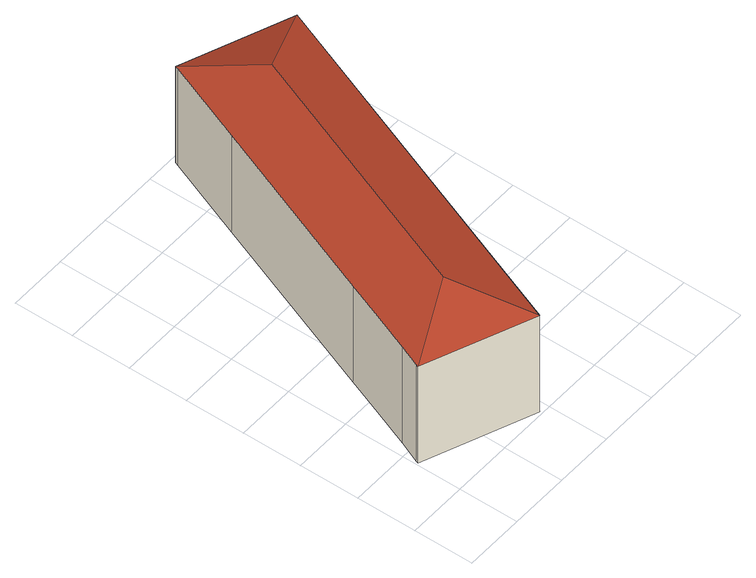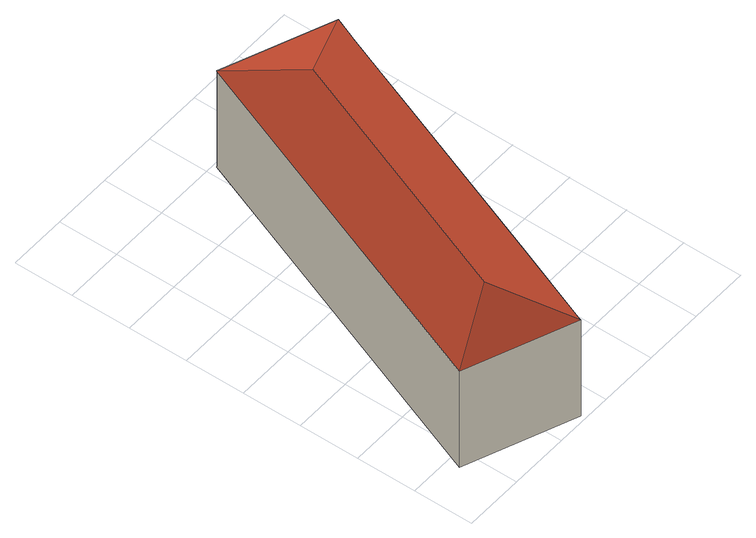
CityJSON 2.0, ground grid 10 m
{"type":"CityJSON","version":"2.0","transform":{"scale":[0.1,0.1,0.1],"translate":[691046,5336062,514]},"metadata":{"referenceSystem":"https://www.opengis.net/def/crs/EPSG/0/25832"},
"CityObjects":{
"building1":{"type":"Building","attributes":{"function":"31001_9998","roofType":"3200","measuredHeight":23.23,"storeysAboveGround":3},"address":[{"country":"Germany","locality":"München","thoroughfareName":"Arcisstraße 21"}],"geometry":[{"type":"MultiSurface","lod":"2","boundaries":[[[0,1,2,3]],[[4,5,6]],[[7,8,9,10]],[[11,12,13,14,15,16]],[[17,18,19,20,9,8]],[[18,0,3,19]],[[21,22,4,23,12,11]],[[4,6,24,23]],[[23,24,13,12]],[[1,5,25,2]],[[24,6,5,1,0,18,17,8,7,14,13]],[[22,25,5,4]],[[14,7,10,15]],[[11,16,15,10,9,20,19,3,2,25,22,21]]],"semantics":{"surfaces":[{"type":"WallSurface"},{"type":"RoofSurface"},{"type":"GroundSurface"}],"values":[0,1,0,0,0,0,0,1,1,0,1,0,0,2]}}]}
},
"vertices":[
[191,550,198],[245,686,198],[245,686,6],[191,550,6],[427,621,198],[247,692,198],[302,566,238],[6,81,198],[21,117,198],[21,117,6],[6,81,6],[184,5,6],[184,5,198],[5,76,198],[4,76,198],[4,76,6],[5,76,6],[46,180,198],[70,242,198],[70,242,6],[46,180,6],[185,5,6],[427,621,6],[185,5,198],[130,131,238],[247,692,6]
]}
